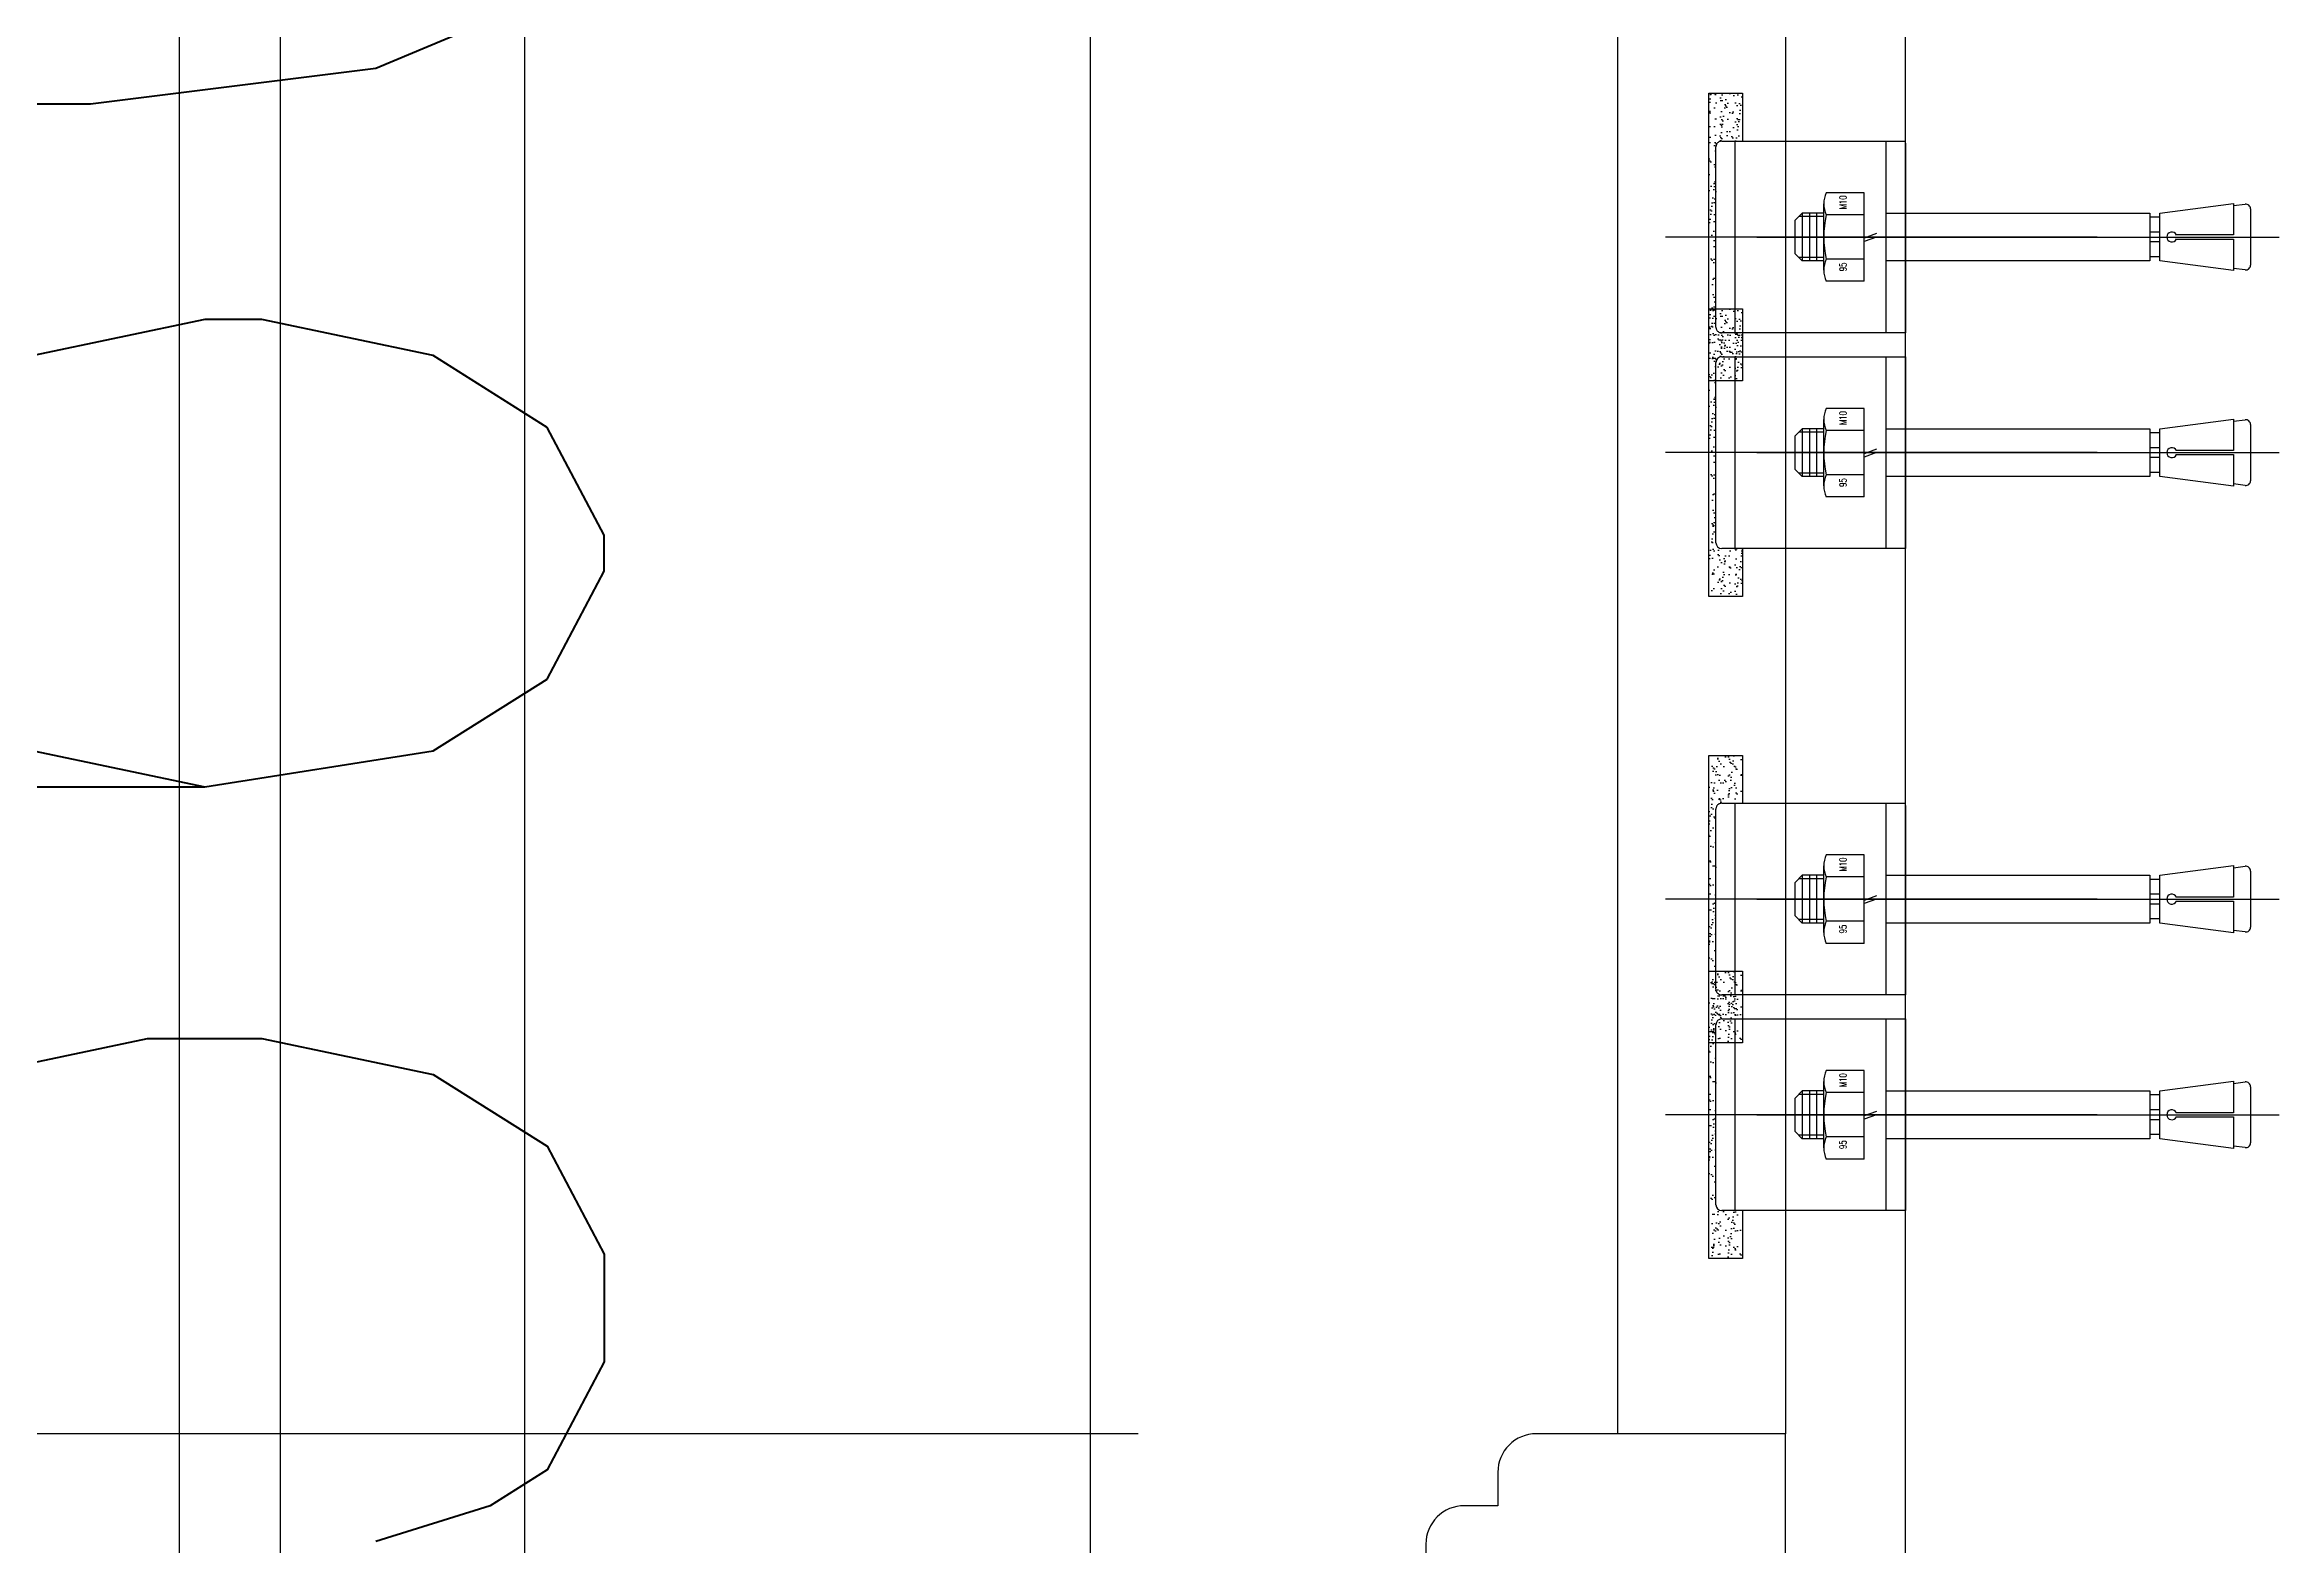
# Model space of a CAD drawing. Extents: x 296441 to 853063, y 459050 to 1117990.
# Drawn here: x 626340.4 to 626806.5, y 580044 to 580357.1 of the extents above; entities that cross this region are included whole.
import ezdxf
from ezdxf.enums import TextEntityAlignment as Align

# ---------------------------------------------------------------- set-up
doc = ezdxf.new("R2010")
doc.units = 0
doc.header["$LTSCALE"] = 1000
for name, pattern in [('CENTER', [50.8, 31.75, -6.35, 6.35, -6.35]), ('DASH', [0.35, 0.25, -0.1]), ('DOTE', [2.42, 2, -0.2, 0.02, -0.2])]:
    doc.linetypes.add(name, pattern=pattern)
for name, color, linetype in [('5PJ(配件)', 13, 'Continuous'), ('8XX(虚线)', 8, 'DASH'), ('E2-E3-FL03$0$A-OVLK', 140, 'Continuous'), ('E2-E3-FL03$0$A-WALL', 1, 'Continuous'), ('E2-E3-FL03$0$E1-FL03$0$A-ROOF', 2, 'Continuous'), ('E_OTHER', 7, 'Continuous'), ('ZT0_默认图层-----PM、LM、DY、JD', 7, 'Continuous'), ('ZT1_Dim---标注---PM、LM、DY、JD', 252, 'Continuous'), ('ZT3_型材--铝断面-------------JD', 6, 'Continuous'), ('ZT3_辅材--五金件-------------JD', 13, 'Continuous')]:
    doc.layers.add(name, color=color, linetype=linetype)
doc.styles.add('E2-E3-FL03$0$E1-FL03$0$Standard', font='')
doc.styles.add('ZT-DIMSTYLE', font='ROMANS.shx', dxfattribs={"width": 0.7, "bigfont": 'CHINESE.shx'})
doc.styles.add('ZT_文字标注', font='ROMANS.shx', dxfattribs={"width": 0.7, "bigfont": '@1chinese.shx'})
doc.styles.get('E2-E3-FL03$0$E1-FL03$0$Standard').set_extended_font_data('SimSun')
doc.dimstyles.new('ZT-DIM100', dxfattribs={"dimscale": 100, "dimtxt": 2.5, "dimasz": 1.5, "dimexe": 1, "dimexo": 1, "dimgap": 0.5, "dimtad": 1, "dimdec": 0, "dimdsep": 46, "dimtxsty": 'ZT-DIMSTYLE', "dimblk": 'ARCHTICK', "dimcen": 2.5, "dimclrd": 175, "dimclre": 175, "dimclrt": 7, "dimazin": 2, "dimtfac": 1, "dimtix": 1, "dimtmove": 2, "dimatfit": 3, "dimfxl": 0, "dimarcsym": 0})

# ---------------------------------------------------------------- blocks, each defined once
blk = doc.blocks.new('555Y')
at = {"layer": 'E2-E3-FL03$0$A-OVLK'}
for p, q in [((664094.88, 98982.43), (664094.88, 98063.43)), ((664145.88, 98931.43), (664145.88, 98063.43)), ((664263.88, 98813.43), (664263.88, 98063.43))]:
    blk.add_line(p, q, dxfattribs=at)
at = {"layer": 'E2-E3-FL03$0$A-WALL'}
blk.add_line((664433.88, 98043.43), (664433.88, 98643.43), dxfattribs=at)
at = {"layer": 'E2-E3-FL03$0$E1-FL03$0$A-ROOF'}
blk.add_lwpolyline([(664073.88, 98063.43), (664073.88, 100773.43), (659333.88, 100773.43), (659333.88, 97923.43), (659443.88, 97923.43)], dxfattribs=at)
at = {"style": 'E2-E3-FL03$0$E1-FL03$0$Standard', "text_generation_flag": 4, "flags": 9}
for tag in ['XSIZE', 'YSIZE']:
    blk.add_attdef(tag, (662673.88, 95823.43, -0.03), '', height=0.5, rotation=90, dxfattribs=at)
blk = doc.blocks.new('ZT_钢膨胀螺栓_M10X95')
at = {"layer": 'ZT3_辅材--五金件-------------JD'}
for p, q in [((-17.5, 5), (-19, 3.5)), ((-13, 5), (-17.5, 5)), ((-17.5, 5), (-17.5, -5)), ((-16, 5), (-16, -5)), ((-14.5, 5), (-14.5, -5)), ((-13, -6.93), (-13, 6.93)), ((-4.6, 9.24), (-12.5, 9.24)), ((-4.6, -9.24), (-4.6, 9.24)), ((0, 5), (55, 5)), ((55, 5), (55, -5)), ((57.07, 5), (72.44, 7)), ((57.07, -5), (57.07, 5)), ((72.44, 7), (72.44, 0.42)), ((72.44, 6.54), (74.87, 6.85)), ((76, 5.86), (76, -5.86)), ((-19, -3.5), (-19, 3.5)), ((-13, 4.25), (-18.25, 4.25)), ((-4.6, 4.62), (-12.5, 4.62)), ((-2, 0.7), (-4.6, -0.25)), ((-2, 0), (-4.6, -0.94)), ((57.07, 4.13), (55, 4.13)), ((57.07, 1.02), (55, 1.02)), ((72.44, 0.42), (60.52, 0.42)), ((-17.5, -5), (-19, -3.5)), ((-13, -4.25), (-18.25, -4.25)), ((-4.6, -4.62), (-12.5, -4.62)), ((57.07, -1.02), (55, -1.02)), ((57.07, -4.13), (55, -4.13)), ((60.52, -0.42), (72.44, -0.42)), ((72.44, -0.42), (72.44, -7.01)), ((-13, -5), (-17.5, -5)), ((-4.6, -9.24), (-12.5, -9.24)), ((55, -5), (0, -5)), ((72.44, -7.01), (57.07, -5)), ((74.87, -6.85), (72.44, -6.54))]:
    blk.add_line(p, q, dxfattribs=at)
at = {"layer": 'ZT3_辅材--五金件-------------JD', "color": 1, "linetype": 'DOTE', "ltscale": 5}
blk.add_line((-27, 0), (82, 0), dxfattribs=at)
at = {"layer": 'ZT3_辅材--五金件-------------JD'}
for centre, radius, start, end in [((-7.42, 6.93), 5.58, 155.5673, 204.4327), ((75, 5.86), 1, 0, 97.412), ((8.58, 0), 21.58, 167.6432, 192.3568), ((59.57, 0), 1.04, 23.5782, 336.4218), ((-7.42, -6.93), 5.58, 155.5673, 204.4327), ((75, -5.86), 1, 262.588, 0)]:
    blk.add_arc(centre, radius, start, end, dxfattribs=at)
at = {"layer": 'Defpoints', "color": 250, "style": 'ZT_文字标注', "width": 0.7}
for s, p in [('M10', (-9.01, 7.23)), ('95', (-9.01, -6.24))]:
    blk.add_text(s, height=1.5, rotation=90, dxfattribs=at).set_placement(p, align=Align.MIDDLE)
blk = doc.blocks.new('*U2473')
at = {"layer": 'ZT3_辅材--五金件-------------JD', "rotation": 270}
blk.add_blockref('ZT_钢膨胀螺栓_M10X95', (0, 0), dxfattribs=at)
blk = doc.blocks.new('L形挂件')
at = {"layer": '8XX(虚线)', "ltscale": 25}
h = blk.add_hatch(dxfattribs=at)
h.set_pattern_fill('AR-SAND', color=256, scale=0.05, style=0)
h.set_pattern_definition([(52.5, (-25.0006, -59.7017), (2.44707, -0.08), [0, -1.9304, 0, -2.159, 0, -2.06375]), (82.5, (-25.0006, -59.7017), (3.58413, 2.24762), [0, -1.0414, 0, -1.7399, 0, -0.66675]), (122.5, (-25.0006, -61.2638), (0.00719, 3.95496), [0, -0.635, 0, -2.286, 0, -2.9845]), (132.5, (-25.0006, -61.2638), (1.11465, 3.81778), [0, -0.3175, 0, -1.4986, 0, -1.7145])])
edge = h.paths.add_edge_path()
edge.add_line((-34, -29.7), (-41, -29.7))
edge.add_line((-41, -29.7), (-41, -59.7))
edge.add_line((-41, -59.7), (-39.5, -59.7))
edge.add_line((-39.5, -59.7), (-39.5, -40.9))
edge.add_arc((-38.3, -40.9), 1.2, 90, 180, ccw=False)
edge.add_line((-38.3, -39.7), (-34, -39.7))
edge.add_line((-34, -39.7), (-34, -29.7))
edge = h.paths.add_edge_path()
edge.add_line((-41, -89.7), (-34, -89.7))
edge.add_line((-34, -89.7), (-34, -79.7))
edge.add_line((-34, -79.7), (-38.3, -79.7))
edge.add_arc((-38.3, -78.5), 1.2, -180, -90, ccw=False)
edge.add_line((-39.5, -78.5), (-39.5, -59.7))
edge.add_line((-39.5, -59.7), (-41, -59.7))
edge.add_line((-41, -59.7), (-41, -89.7))
h = blk.add_hatch(dxfattribs=at)
h.set_pattern_fill('AR-SAND', color=256, scale=0.05, angle=180, style=0)
h.set_pattern_definition([(52.5, (-25.0006, -104.7017), (2.44707, -0.08), [0, -1.9304, 0, -2.159, 0, -2.06375]), (82.5, (-25.0006, -104.7017), (3.58413, 2.24762), [0, -1.0414, 0, -1.7399, 0, -0.66675]), (122.5, (-25.0006, -106.2638), (0.00719, 3.95496), [0, -0.635, 0, -2.286, 0, -2.9845]), (132.5, (-25.0006, -106.2638), (1.11465, 3.81778), [0, -0.3175, 0, -1.4986, 0, -1.7145])])
edge = h.paths.add_edge_path()
edge.add_line((-41, -134.7), (-34, -134.7))
edge.add_line((-34, -134.7), (-34, -124.7))
edge.add_line((-34, -124.7), (-38.3, -124.7))
edge.add_arc((-38.3, -123.5), 1.2, -180, -90, ccw=False)
edge.add_line((-39.5, -123.5), (-39.5, -104.7))
edge.add_line((-39.5, -104.7), (-41, -104.7))
edge.add_line((-41, -104.7), (-41, -134.7))
edge = h.paths.add_edge_path()
edge.add_line((-34, -74.7), (-41, -74.7))
edge.add_line((-41, -74.7), (-41, -104.7))
edge.add_line((-41, -104.7), (-39.5, -104.7))
edge.add_line((-39.5, -104.7), (-39.5, -85.9))
edge.add_arc((-38.3, -85.9), 1.2, 90, 180, ccw=False)
edge.add_line((-38.3, -84.7), (-34, -84.7))
edge.add_line((-34, -84.7), (-34, -74.7))
at = {"color": 8}
for p, q in [((-41, -29.7), (-34, -29.7)), ((-41, -74.7), (-34, -74.7))]:
    blk.add_line(p, q, dxfattribs=at)
at = {"color": 1, "linetype": 'CENTER', "ltscale": 10}
for p, q in [((40, -59.7), (-50, -59.7)), ((40, -59.7), (-50, -59.7)), ((40, -104.7), (-50, -104.7)), ((40, -104.7), (-50, -104.7))]:
    blk.add_line(p, q, dxfattribs=at)
at = {"layer": '5PJ(配件)'}
for p, q in [((-4, -79.7), (-4, -39.7)), ((-39.5, -110.9), (-39.5, -85.9)), ((-38.3, -84.7), (-25, -84.7)), ((-35.5, -124.7), (-35.5, -84.7)), ((-39.5, -123.5), (-39.5, -110.9)), ((-25, -124.7), (-38.3, -124.7))]:
    blk.add_line(p, q, dxfattribs=at)
for points in [[(-25, -39.7), (0, -39.7)], [(0, -40.13), (0, -79.7), (-25, -79.7)], [(-25, -84.7), (0, -84.7), (0, -124.7)], [(0, -124.7), (-25, -124.7)]]:
    blk.add_lwpolyline(points, dxfattribs=at)
for centre, start, end in [((-38.3, -85.9), 90, 180), ((-38.3, -123.5), 180, 270)]:
    blk.add_arc(centre, 1.2, start, end, dxfattribs=at)
at = {"layer": '8XX(虚线)', "ltscale": 25}
for p, q in [((-41, -89.7), (-41, -29.7)), ((-34, -29.7), (-34, -39.7)), ((-41, -134.7), (-41, -74.7)), ((-34, -74.7), (-34, -84.7)), ((-34, -79.7), (-34, -89.7)), ((-34, -89.7), (-41, -89.7)), ((-34, -124.7), (-34, -134.7)), ((-34, -134.7), (-41, -134.7))]:
    blk.add_line(p, q, dxfattribs=at)
at = {"layer": '8XX(虚线)', "linetype": 'Continuous', "ltscale": 25}
for p, q in [((-39.5, -65.9), (-39.5, -40.9)), ((-38.3, -39.7), (-25, -39.7)), ((-35.5, -79.7), (-35.5, -39.7)), ((-39.5, -78.5), (-39.5, -65.9)), ((-25, -79.7), (-38.3, -79.7))]:
    blk.add_line(p, q, dxfattribs=at)
at = {"layer": '8XX(虚线)', "linetype": 'DASH', "ltscale": 25}
blk.add_line((-4, -124.7), (-4, -84.7), dxfattribs=at)
for centre, start, end in [((-38.3, -40.9), 90, 180), ((-38.3, -78.5), 180, 270)]:
    blk.add_arc(centre, 1.2, start, end, dxfattribs=at)
at = {"layer": 'ZT3_辅材--五金件-------------JD', "rotation": 90}
for p in [(-4, -59.7), (-4, -104.7)]:
    blk.add_blockref('*U2473', p, dxfattribs=at)
blk = doc.blocks.new('_ArchTick')
at = {"color": 0, "linetype": 'ByBlock', "const_width": 0.4}
blk.add_lwpolyline([(-0.5, -0.5), (0.5, 0.5)], dxfattribs=at)
blk = doc.blocks.new('*D1389')
at = {"layer": 'Defpoints', "color": 0, "ltscale": 1000, "transparency": 16777216}
for p in [(110490.36, 901847.57), (111001.74, 901847.57, 0.02), (111001.74, 901487.57)]:
    blk.add_point(p, dxfattribs=at)
at = {"layer": 'ZT1_Dim---标注---PM、LM、DY、JD', "color": 175, "linetype": 'ByBlock', "lineweight": -2, "ltscale": 1000, "transparency": 16777216}
for p, q in [((110901.74, 901847.57), (110390.36, 901847.57)), ((110490.36, 901487.57), (110490.36, 901847.57)), ((110901.74, 901487.57), (110390.36, 901487.57))]:
    blk.add_line(p, q, dxfattribs=at)
at = {"layer": 'ZT1_Dim---标注---PM、LM、DY、JD', "color": 175, "lineweight": -2, "ltscale": 1000, "transparency": 16777216, "xscale": 150, "yscale": 150, "zscale": 150}
for p, rotation in [((110490.36, 901847.57), 90), ((110490.36, 901487.57), 270)]:
    blk.add_blockref('_ArchTick', p, dxfattribs=dict(at, rotation=rotation))
at = {"layer": 'ZT1_Dim---标注---PM、LM、DY、JD', "color": 7, "ltscale": 1000, "transparency": 16777216, "insert": (110665.36, 901667.57), "char_height": 250, "attachment_point": 5, "rotation": 90, "style": 'ZT-DIMSTYLE'}
blk.add_mtext('360', dxfattribs=at)
blk = doc.blocks.new('*D1390')
at = {"layer": 'Defpoints', "color": 0, "ltscale": 1000, "transparency": 16777216}
for p in [(110490.36, 901487.57), (111001.74, 901487.57), (111001.74, 901387.57)]:
    blk.add_point(p, dxfattribs=at)
at = {"layer": 'ZT1_Dim---标注---PM、LM、DY、JD', "color": 175, "linetype": 'ByBlock', "lineweight": -2, "ltscale": 1000, "transparency": 16777216}
for p, q in [((110490.36, 901487.57), (110490.36, 901637.57)), ((110901.74, 901487.57), (110390.36, 901487.57)), ((110490.36, 901387.57), (110490.36, 901487.57)), ((110901.74, 901387.57), (110390.36, 901387.57)), ((110490.36, 901387.57), (110490.36, 901237.57))]:
    blk.add_line(p, q, dxfattribs=at)
at = {"layer": 'ZT1_Dim---标注---PM、LM、DY、JD', "color": 175, "lineweight": -2, "ltscale": 1000, "transparency": 16777216, "xscale": 150, "yscale": 150, "zscale": 150}
for p, rotation in [((110490.36, 901487.57), 270), ((110490.36, 901387.57), 90)]:
    blk.add_blockref('_ArchTick', p, dxfattribs=dict(at, rotation=rotation))
at = {"layer": 'ZT1_Dim---标注---PM、LM、DY、JD', "color": 7, "ltscale": 1000, "transparency": 16777216, "insert": (110315.36, 901437.57), "char_height": 250, "attachment_point": 5, "rotation": 90, "style": 'ZT-DIMSTYLE'}
blk.add_mtext('100', dxfattribs=at)
blk = doc.blocks.new('20191028102048')
at = {"layer": 'ZT3_型材--铝断面-------------JD', "ltscale": 0.02, "elevation": 0.02}
blk.add_lwpolyline([(-25, 120), (-60, 120), (-60, 480), (-25, 480)], close=True, dxfattribs=at)
at = {"layer": 'ZT3_型材--铝断面-------------JD', "ltscale": 0.02, "elevation": -0.04}
blk.add_lwpolyline([(-25, 120), (-77, 120, 0.414214), (-85, 112), (-85, 105), (-92, 105, 0.414214), (-100, 97), (-100, 20), (-25, 20), (-25, 120)], format="xyb", dxfattribs=at)
at = {"layer": 'ZT1_Dim---标注---PM、LM、DY、JD', "ltscale": 10}
for p in [(0, 429.44), (0, 291.27)]:
    blk.add_blockref('L形挂件', p, dxfattribs=at)
at = {"layer": 'ZT1_Dim---标注---PM、LM、DY、JD', "ltscale": 1000}
dim = blk.add_linear_dim(base=(-571.38, 480, 0), p1=(-60, 120, 0), p2=(-60, 480, 0.02), angle=90, dimstyle='ZT-DIM100', dxfattribs=at)
dim.commit()
dim.dimension.update_dxf_attribs({"geometry": '*D1389', "text_midpoint": (-396.38, 300, 0), "dimtype": 128, "insert": (-111061.74, -901367.57)})
dim = blk.add_linear_dim(base=(-571.38, 120, 0), p1=(-60, 20, 0), p2=(-60, 120, 0), angle=90, dimstyle='ZT-DIM100', dxfattribs=at)
dim.commit()
dim.dimension.update_dxf_attribs({"geometry": '*D1390', "text_midpoint": (-746.38, 70, 0), "insert": (-111061.74, -901367.57)})

msp = doc.modelspace()

# ---------------------------------------------------------------- block references
at = {"layer": 'E_OTHER'}
msp.add_blockref('555Y', (-37705.4, 481903.8), dxfattribs=at)
at = {"layer": 'ZT0_默认图层-----PM、LM、DY、JD', "ltscale": 1000}
msp.add_blockref('20191028102048', (626728.48, 579947.23), dxfattribs=at)

doc.saveas('drawing.dxf')
